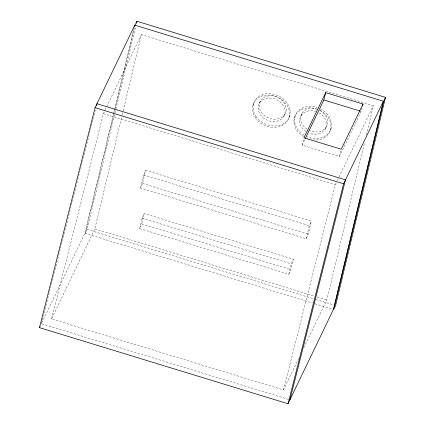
<?xml version="1.0" encoding="UTF-8"?>
<svg xmlns="http://www.w3.org/2000/svg" width="425" height="425" viewBox="0 0 425 425"><rect width="100%" height="100%" fill="white"/><g stroke="black" fill="none" stroke-linecap="round" stroke-linejoin="round"><path stroke-width="0.32" stroke-dasharray="2.12 1.59" d="M288.66 399.431L41.395 323.712L84.899 233.314L114.41 110.218M114.564 109.57L134.029 28.363M114.978 108.986L85.159 233.367L87.061 229.42L114.867 113.411M115.132 108.338L134.289 28.422M115.026 112.768L135.729 26.408M298.701 358.36L283.496 389.948L51.531 318.915L94.849 228.91L122.081 115.308M122.235 114.66L123.011 111.435M123.165 110.787L141.424 34.622L373.389 105.655L366.424 134.704M140.484 188.057L143.629 174.935L145.695 170.298L311.387 221.037L308.242 234.154L306.175 238.797L140.484 188.057L142.55 183.414L145.695 170.298M139.666 228.57L142.147 218.211L144.213 213.573L293.335 259.239L290.854 269.593L288.788 274.237L139.666 228.57L141.732 223.927L144.213 213.573M288.788 274.237L291.268 263.877L293.335 259.239M306.175 238.797L309.32 225.68L311.387 221.037M303.864 347.629L326.814 299.949L364.57 142.449M41.395 323.712L95.349 110.181M51.531 318.915L103.408 113.618L104.837 110.649M362.058 107.706L361.133 111.371L339.378 156.57L302.101 145.153L303.801 138.433M339.378 156.57L341.078 149.85M283.496 389.948L335.368 184.652L336.228 182.872M252.88 105.288L253.497 103.897M259.516 103.047L260.552 100.725M283.757 116.604A13.913 11.294 24 0 0 270.762 98.106A13.913 11.294 24 0 0 260.392 114.766A13.913 11.294 24 0 0 283.757 116.604L284.787 114.288A13.913 11.294 24 0 0 271.798 95.784A13.913 11.294 24 0 0 261.423 112.444A13.913 11.294 24 0 0 284.787 114.288M289.154 117.146L289.776 115.754M294.451 117.688L295.072 116.296M300.942 115.733L301.973 113.411M325.178 129.29L326.209 126.969M330.427 130.119L331.043 128.727M105.118 110.054L141.424 34.622M302.101 145.153L304.964 139.209M337.37 180.498L338.799 177.528M339.086 176.933L373.389 105.655M103.408 113.618L335.368 184.652M143.629 174.935L309.32 225.68M142.55 183.414L308.242 234.154M142.147 218.211L291.268 263.877M141.732 223.927L290.854 269.593M94.849 228.91L314.771 296.257M317.305 297.038L326.814 299.949M87.061 229.42L313.4 298.733M315.94 299.513L333.689 304.948M84.899 233.314L312.513 303.014M315.047 303.79L333.694 309.48M319.728 110.234A19.067 15.475 24 0 1 330.724 128.881A19.067 15.475 24 0 1 314.033 139.99M303.519 136.669A19.067 15.475 24 0 1 295.184 115.797A19.067 15.475 24 0 1 316.853 109.023M320.078 110.569A13.913 11.294 24 0 1 326.336 126.762A13.913 11.294 24 0 1 308.635 130.098M307.073 129.184A13.913 11.294 24 0 1 301.495 114.277A13.913 11.294 24 0 1 316.742 109.145M319.047 112.891A13.913 11.294 24 0 1 325.651 128.424A13.913 11.294 24 0 1 309.267 133.163M306.037 131.506A13.913 11.294 24 0 1 300.464 116.593A13.913 11.294 24 0 1 315.706 111.462M320.349 108.843A19.067 15.475 24 0 1 330.315 130.613A19.067 15.475 24 0 1 306.903 136.712M304.141 135.272A19.067 15.475 24 0 1 295.8 114.405A19.067 15.475 24 0 1 317.475 107.631M255.324 117.672A19.136 15.534 24 0 0 287.486 120.843A19.136 15.534 24 0 0 270.242 95.136A19.136 15.534 24 0 0 255.324 117.672M255.94 116.28A19.136 15.534 24 0 0 288.108 119.446A19.136 15.534 24 0 0 270.863 93.744A19.136 15.534 24 0 0 255.94 116.28"/><path stroke-width="0.64" d="M134.343 27.078L134.805 25.144L383.594 101.309L385.496 97.362L136.962 21.25L135.06 25.203M136.499 23.184L136.962 21.25M383.594 101.309L333.694 309.48L335.591 305.527L385.496 97.362M288.038 403.75L343.618 183.791L383.339 101.251L333.434 309.421L288.038 403.75L39.504 327.638L95.083 107.679L134.805 25.144M96.486 105.676L96.974 103.748L345.509 179.86L289.93 399.819M305.251 138.614L323.855 99.955L325.704 92.623L362.987 104.04L362.52 105.873M39.504 327.638L40.046 326.517M325.704 92.623L303.955 137.822L341.233 149.239L362.987 104.04M323.855 99.955L360.501 111.18M95.083 107.679L343.618 183.791"/></g></svg>
